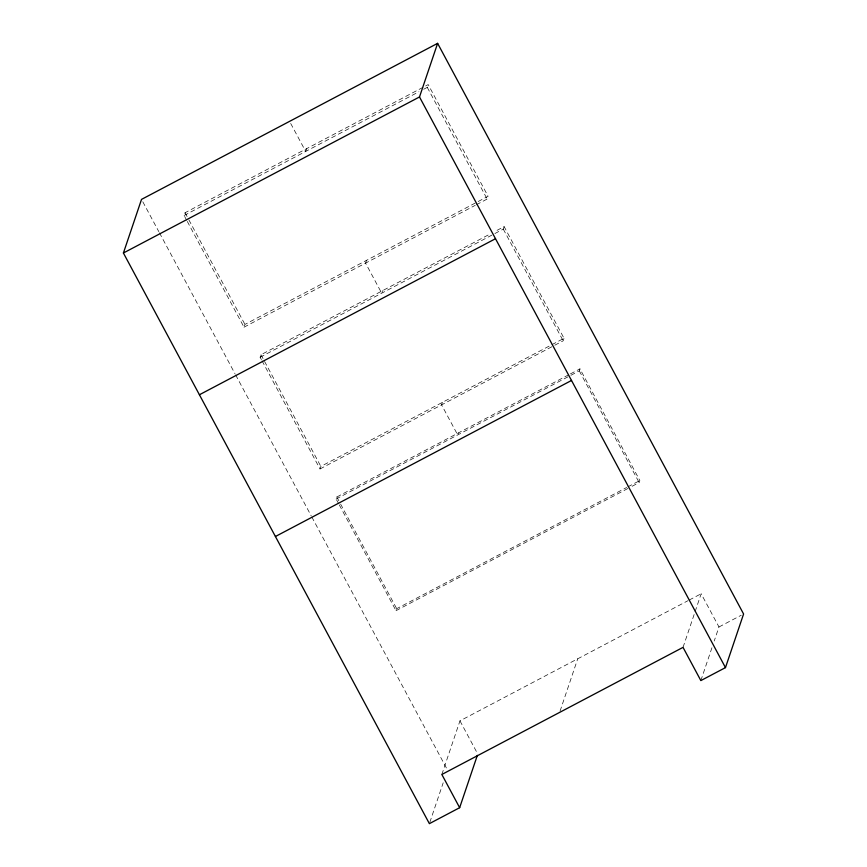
<?xml version="1.0" encoding="UTF-8"?>
<svg xmlns="http://www.w3.org/2000/svg" width="867" height="867" viewBox="0 0 867 867"><rect width="100%" height="100%" fill="white"/><g stroke="black" fill="none" stroke-linecap="round" stroke-linejoin="round"><path stroke-width="0.65" stroke-dasharray="4.33 3.25" d="M186.665 220.261L184.118 215.504L185.05 212.74L423.432 87.112M187.305 221.453L244.006 327.195L244.938 324.421L488.088 196.289L428.2 84.598L424.624 86.483M306.625 148.669L305.693 151.432L290.196 122.529M261.4 359.632L260.122 357.258L260.978 354.744L489.822 234.144M366.513 260.36L365.581 263.124L381.697 293.187L382.553 290.673M423.692 89.247L427.268 87.361L428.2 84.598M262.04 360.824L320.01 468.949L320.855 466.424L564.016 338.293L504.128 226.601L494.591 231.63M338.683 503.76L336.125 499.013L336.808 496.997L569.24 374.511M476.427 204.71L487.156 199.052L488.088 196.289M442.441 402.353L441.585 404.878L457.711 434.941L458.383 432.926M494.927 233.516L503.272 229.116L504.128 226.601M339.311 504.952L396.013 610.693L396.696 608.688L626.668 487.482M554.815 345.207L563.16 340.807L564.016 338.293M441.845 774.469L459.965 720.856L687.975 600.701M570.941 375.27L579.286 370.87L579.958 368.854L639.846 480.546L639.163 482.561L630.786 486.972M429.815 822.371L443.189 782.803M560.049 711.124L577.736 658.79M683.033 647.367L694.684 612.904M695.117 611.625L701.154 593.754L718.971 626.971L714.224 641.016M700.85 680.584L712.067 647.4M184.118 215.504L418.924 91.761M244.006 327.195L475.235 205.338M260.122 357.258L493.746 234.144M320.01 468.949L553.623 345.825M570.432 373.883L579.958 368.854M336.125 499.013L569.749 375.899M627.871 486.853L639.846 480.546M396.013 610.693L629.583 487.601M689.167 600.072L701.154 593.754M718.971 626.971L741.252 615.234M427.268 87.361L487.156 199.052M503.272 229.116L563.16 340.807M579.286 370.87L639.163 482.561M459.965 720.856L477.143 752.892M185.05 212.74L188.237 218.679M188.876 219.871L244.938 324.421M260.978 354.744L320.855 466.424M336.808 496.997L339.994 502.936M340.633 504.128L396.696 608.688M142.806 201.783L158.802 231.63M159.452 232.822L234.979 373.688M235.618 374.88L311.155 515.757M311.795 516.949L447.502 770.037"/><path stroke-width="1.3" d="M123.407 253.001L141.527 199.388L437.618 43.35L743.593 613.999L725.473 667.612L700.85 680.584L683.033 647.367L441.845 774.469L459.651 807.697L429.382 823.65L123.407 253.001L419.498 96.963L437.618 43.35M459.651 807.697L477.349 755.363M199.41 394.756L495.501 238.718M275.413 536.51L571.516 380.461M419.498 96.963L725.473 667.612"/></g></svg>
